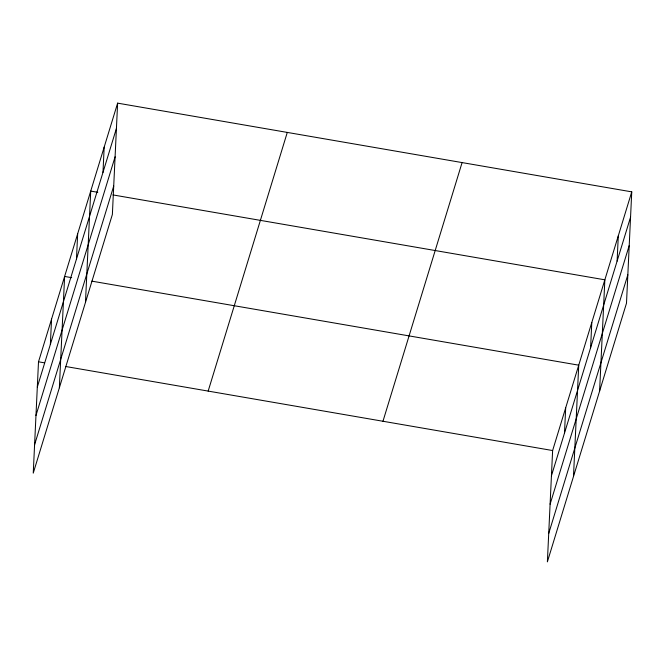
<?xml version="1.0" encoding="UTF-8"?>
<svg xmlns="http://www.w3.org/2000/svg" width="665" height="665" viewBox="0 0 665 665"><rect width="100%" height="100%" fill="white"/><g stroke="black" fill="none" stroke-linecap="round" stroke-linejoin="round"><path stroke-width="1" d="M117.622 103.142L38.504 361.81L33.25 473.139L112.377 214.463L117.622 103.142L631.75 191.861L626.496 303.19L547.378 561.859L552.623 450.538L631.75 191.861M50.365 344.395L51.554 319.134M59.36 387.77L64.613 276.449L71.679 277.671M76.475 259.034L77.664 233.764M85.469 302.409L90.723 191.088L97.788 192.31M102.984 172.376L104.172 147.115M564.494 433.123L565.682 407.861M573.488 476.497L578.733 365.176L91.878 281.154M590.603 347.762L591.792 322.492M599.597 391.136L604.851 279.815L112.942 194.92M617.103 261.104L618.3 235.842M37.307 387.08L116.433 128.403M35.968 415.475L115.095 156.807M34.588 444.735L113.715 186.059M208.162 391.095L287.288 132.418M382.965 421.261L462.092 162.584M551.435 475.808L630.561 217.131M550.096 504.203L629.223 245.526M548.716 533.463L627.843 274.786M38.504 361.81L44.563 362.857M65.769 366.515L552.623 450.538"/></g></svg>
